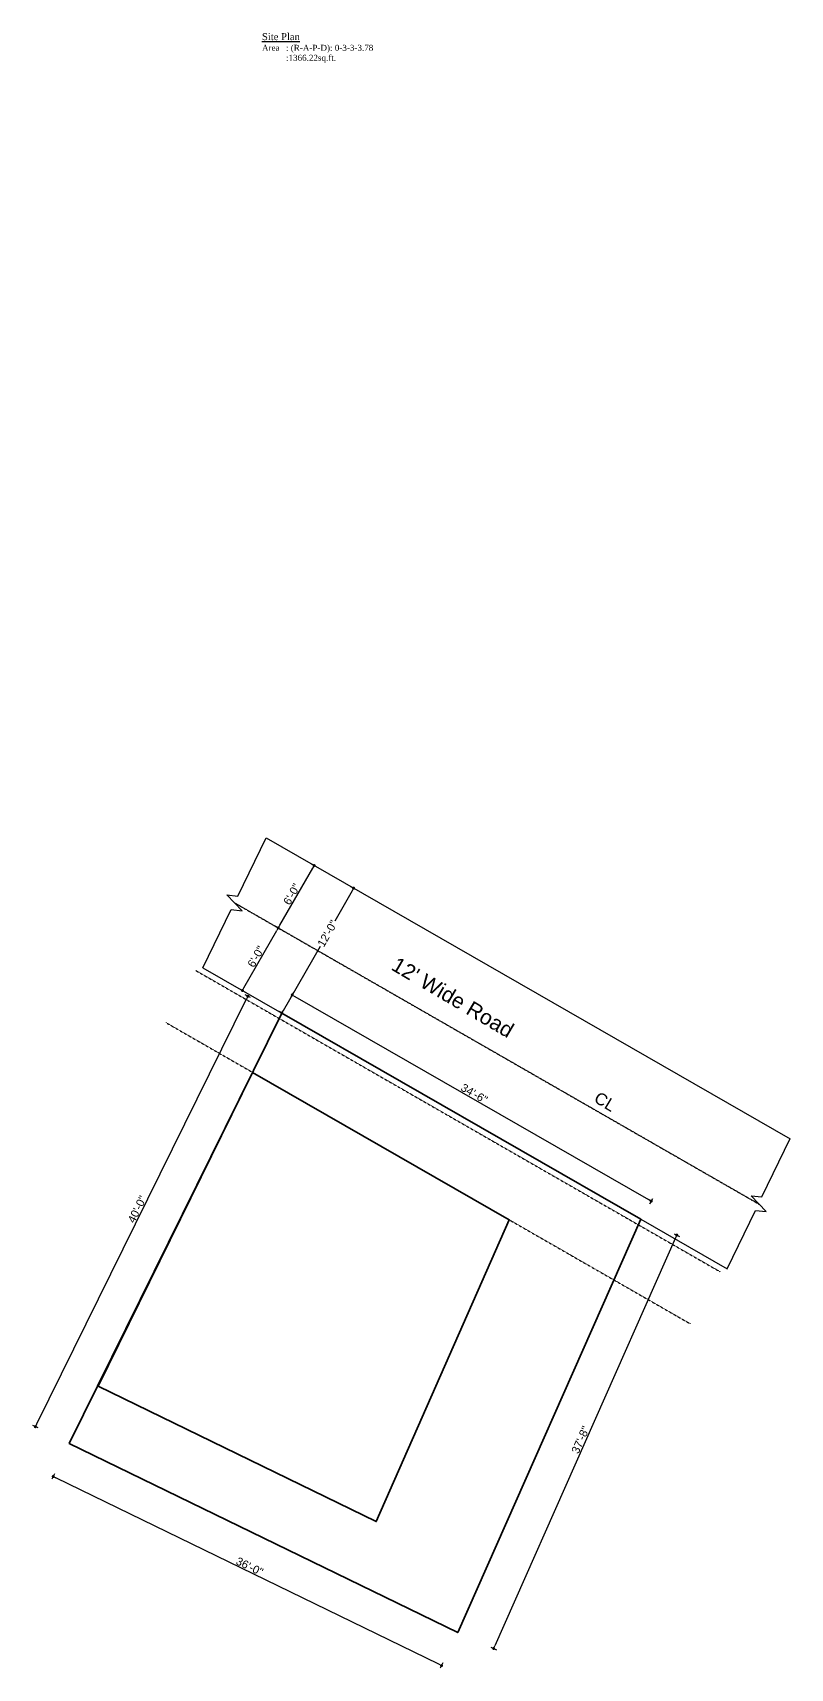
# Model space of a CAD drawing. Header units: inches. Extents: x 115570 to 265311, y 61168 to 314550.
# Drawn here: x 143159 to 143916, y 67853 to 69488 of the extents above; entities that cross this region are included whole.
import ezdxf

# ---------------------------------------------------------------- set-up
doc = ezdxf.new("R2010")
doc.units = ezdxf.units.IN
doc.header["$MEASUREMENT"] = 0
for name, pattern in [('ACAD_ISO08W100', [36, 24, -3, 6, -3]), ('DASHDOT', [1, 0.5, -0.25, 0, -0.25]), ('DOT', [0.25, 0, -0.25])]:
    doc.linetypes.add(name, pattern=pattern)
doc.layers.get('0').update_dxf_attribs({"lineweight": 25})
doc.layers.add('CL', color=4, linetype='ACAD_ISO08W100', transparency=0.5)
for name, color, linetype, lineweight, transparency in [('ROW', 3, 'DASHDOT', 25, 0.45), ('SBL', 2, 'DOT', 25, 0.45), ('site plan line', 5, 'Continuous', 35, 0.45)]:
    doc.layers.add(name, color=color, linetype=linetype, lineweight=lineweight, transparency=transparency)
doc.styles.add('arial.', font='arial.ttf')
doc.styles.get("Standard").update_dxf_attribs({"font": 'arial.ttf'})
doc.dimstyles.new('d_floorplans', dxfattribs={"dimscale": 0, "dimtxt": 8, "dimasz": 3, "dimexe": 3, "dimexo": 3, "dimgap": 1, "dimtad": 1, "dimdec": 0, "dimrnd": 0.25, "dimzin": 3, "dimdsep": 46, "dimlunit": 4, "dimtxsty": 'arial.', "dimblk": 'DOT', "dimcen": 4, "dimdle": 6, "dimclrd": 4, "dimclre": 256, "dimclrt": 7, "dimazin": 0, "dimtfac": 1, "dimtdec": 0, "dimtix": 1, "dimtmove": 2, "dimatfit": 3, "dimfxl": 3, "dimfxlon": 1, "dimtolj": 1, "dimtzin": 0, "dimlwd": -1, "dimlwe": -1, "dimarcsym": 0})

# ---------------------------------------------------------------- blocks, each defined once
blk = doc.blocks.new('_Dot')
at = {"color": 0, "linetype": 'ByBlock', "lineweight": -2}
blk.add_line((-0.5, 0), (-1, 0), dxfattribs=at)
at = {"color": 0, "linetype": 'ByBlock', "const_width": 0.5}
blk.add_lwpolyline([(-0.25, 0, 1), (0.25, 0, 1)], format="xyb", close=True, dxfattribs=at)
blk = doc.blocks.new('*D292')
at = {"color": 4, "transparency": 16777216}
for p, q in [((143478, 68630.5), (143460.6, 68600.2)), ((143409.3, 68510.9), (143446.3, 68575.3))]:
    blk.add_line(p, q, dxfattribs=at)
at = {"transparency": 16777216}
for p, q in [((143479.5, 68633.1), (143476.9, 68634.6)), ((143407.8, 68508.3), (143405.2, 68509.8))]:
    blk.add_line(p, q, dxfattribs=at)
at = {"layer": 'Defpoints', "color": 0, "transparency": 16777216}
for p in [(143479.5, 68633.1), (143479.5, 68633.1), (143407.8, 68508.3)]:
    blk.add_point(p, dxfattribs=at)
at = {"color": 4, "transparency": 16777216, "xscale": 3, "yscale": 3, "zscale": 3}
for p, rotation in [((143479.5, 68633.1), 60.13323200533971), ((143407.8, 68508.3), 240.1332320053397)]:
    blk.add_blockref('_Dot', p, dxfattribs=dict(at, rotation=rotation))
at = {"color": 7, "transparency": 16777216, "insert": (143453.4, 68587.8), "char_height": 8, "attachment_point": 5, "rotation": 60.1332, "style": 'arial.'}
blk.add_mtext('\\A1;12\'-0"', dxfattribs=at)
blk = doc.blocks.new('*D293')
at = {"color": 4, "transparency": 16777216}
blk.add_line((143801.5, 68283.4), (143620.8, 67875.7), dxfattribs=at)
at = {"transparency": 16777216}
for p, q in [((143800, 68287.4), (143805.5, 68285)), ((143616.8, 67874.2), (143622.3, 67871.7))]:
    blk.add_line(p, q, dxfattribs=at)
at = {"layer": 'Defpoints', "color": 0, "transparency": 16777216}
for p in [(143766.8, 68302.1), (143583.6, 67888.9), (143619.6, 67872.9)]:
    blk.add_point(p, dxfattribs=at)
at = {"color": 4, "transparency": 16777216, "xscale": 3, "yscale": 3, "zscale": 3}
for p, rotation in [((143802.8, 68286.2), 66.09446161432011), ((143619.6, 67872.9), 246.0944616143202)]:
    blk.add_blockref('_Dot', p, dxfattribs=dict(at, rotation=rotation))
at = {"color": 7, "transparency": 16777216, "insert": (143706.5, 68081.6), "char_height": 8, "attachment_point": 5, "rotation": 66.0945, "style": 'arial.'}
blk.add_mtext('\\A1;37\'-8"', dxfattribs=at)
blk = doc.blocks.new('*D294')
at = {"transparency": 16777216}
for p, q in [((143180.4, 68047.6), (143177.8, 68042.2)), ((143568.9, 67858.5), (143566.2, 67853.1))]:
    blk.add_line(p, q, dxfattribs=at)
at = {"color": 4, "transparency": 16777216}
blk.add_line((143564.8, 67857.1), (143181.8, 68043.6), dxfattribs=at)
at = {"layer": 'Defpoints', "color": 0, "transparency": 16777216}
for p in [(143195.2, 68077.9), (143179.1, 68044.9), (143583.6, 67888.9)]:
    blk.add_point(p, dxfattribs=at)
at = {"color": 4, "transparency": 16777216, "xscale": 3, "yscale": 3, "zscale": 3}
for p, rotation in [((143179.1, 68044.9), 154.0500135417205), ((143567.5, 67855.8), 334.0500135417205)]:
    blk.add_blockref('_Dot', p, dxfattribs=dict(at, rotation=rotation))
at = {"color": 7, "transparency": 16777216, "insert": (143375.5, 67954.9), "char_height": 8, "attachment_point": 5, "rotation": 334.05, "style": 'arial.'}
blk.add_mtext('\\A1;36\'-0"', dxfattribs=at)
blk = doc.blocks.new('*D295')
at = {"color": 4, "transparency": 16777216}
blk.add_line((143162.6, 68097.4), (143372.5, 68522.4), dxfattribs=at)
at = {"transparency": 16777216}
for p, q in [((143376.5, 68523.7), (143371.1, 68526.4)), ((143163.9, 68093.4), (143158.6, 68096))]:
    blk.add_line(p, q, dxfattribs=at)
at = {"layer": 'Defpoints', "color": 0, "transparency": 16777216}
for p in [(143373.8, 68525), (143407.8, 68508.3), (143195.2, 68077.9)]:
    blk.add_point(p, dxfattribs=at)
at = {"color": 4, "transparency": 16777216, "xscale": 3, "yscale": 3, "zscale": 3}
for p, rotation in [((143373.8, 68525), 63.71077594350535), ((143161.2, 68094.7), 243.7107759435053)]:
    blk.add_blockref('_Dot', p, dxfattribs=dict(at, rotation=rotation))
at = {"color": 7, "transparency": 16777216, "insert": (143263, 68312.1), "char_height": 8, "attachment_point": 5, "rotation": 63.7108, "style": 'arial.'}
blk.add_mtext('\\A1;40\'-0"', dxfattribs=at)
blk = doc.blocks.new('*D296')
at = {"transparency": 16777216}
for p, q in [((143416.7, 68523.8), (143419.7, 68529)), ((143775.7, 68317.6), (143778.7, 68322.8))]:
    blk.add_line(p, q, dxfattribs=at)
at = {"color": 4, "transparency": 16777216}
blk.add_line((143420.8, 68524.9), (143774.6, 68321.7), dxfattribs=at)
at = {"layer": 'Defpoints', "color": 0, "transparency": 16777216}
for p in [(143407.8, 68508.3), (143777.2, 68320.2), (143766.8, 68302.1)]:
    blk.add_point(p, dxfattribs=at)
at = {"color": 4, "transparency": 16777216, "xscale": 3, "yscale": 3, "zscale": 3}
for p, rotation in [((143418.2, 68526.4), 150.1332320053488), ((143777.2, 68320.2), 330.1332320053488)]:
    blk.add_blockref('_Dot', p, dxfattribs=dict(at, rotation=rotation))
at = {"color": 7, "transparency": 16777216, "insert": (143600.2, 68427.7), "char_height": 8, "attachment_point": 5, "rotation": 330.1332, "style": 'arial.'}
blk.add_mtext('\\A1;34\'-6"', dxfattribs=at)
blk = doc.blocks.new('*D297')
at = {"color": 4, "transparency": 16777216}
blk.add_line((143369.8, 68533.5), (143402.7, 68590.8), dxfattribs=at)
at = {"transparency": 16777216}
for p, q in [((143404.2, 68593.4), (143406.8, 68591.9)), ((143368.3, 68530.9), (143370.9, 68529.4))]:
    blk.add_line(p, q, dxfattribs=at)
at = {"layer": 'Defpoints', "color": 0, "transparency": 16777216}
for p in [(143404.2, 68593.4), (143404.2, 68593.4), (143368.3, 68530.9)]:
    blk.add_point(p, dxfattribs=at)
at = {"color": 4, "transparency": 16777216, "xscale": 3, "yscale": 3, "zscale": 3}
for p, rotation in [((143404.2, 68593.4), 60.13323200535263), ((143368.3, 68530.9), 240.1332320053526)]:
    blk.add_blockref('_Dot', p, dxfattribs=dict(at, rotation=rotation))
at = {"color": 7, "transparency": 16777216, "insert": (143381.9, 68564.7), "char_height": 8, "attachment_point": 5, "rotation": 60.1332, "style": 'arial.'}
blk.add_mtext('\\A1;6\'-0"', dxfattribs=at)
blk = doc.blocks.new('*D298')
at = {"color": 4, "transparency": 16777216}
blk.add_line((143405.7, 68596), (143438.6, 68653.2), dxfattribs=at)
at = {"transparency": 16777216}
for p, q in [((143440, 68655.8), (143437.4, 68657.3)), ((143404.2, 68593.4), (143401.6, 68594.9))]:
    blk.add_line(p, q, dxfattribs=at)
at = {"layer": 'Defpoints', "color": 0, "transparency": 16777216}
for p in [(143440, 68655.8), (143440, 68655.8), (143404.2, 68593.4)]:
    blk.add_point(p, dxfattribs=at)
at = {"color": 4, "transparency": 16777216, "xscale": 3, "yscale": 3, "zscale": 3}
for p, rotation in [((143440, 68655.8), 60.13323200535547), ((143404.2, 68593.4), 240.1332320053555)]:
    blk.add_blockref('_Dot', p, dxfattribs=dict(at, rotation=rotation))
at = {"color": 7, "transparency": 16777216, "insert": (143417.7, 68627.1), "char_height": 8, "attachment_point": 5, "rotation": 60.1332, "style": 'arial.'}
blk.add_mtext('\\A1;6\'-0"', dxfattribs=at)

msp = doc.modelspace()

# ---------------------------------------------------------------- linework, layer by layer
for p, q in [((143392.05, 68683.36), (143916.17, 68382.38)), ((143328.89, 68553.57), (143407.78, 68508.27)), ((143766.79, 68302.11), (143853.01, 68252.6))]:
    msp.add_line(p, q)
at = {"linetype": 'Continuous'}
for points in [[(143328.81, 68553.41), (143357.19, 68611.72), (143368.1, 68610.59), (143352.85, 68626.35), (143363.75, 68625.21), (143392.13, 68683.52)], [(143853.01, 68252.6), (143881.38, 68310.91), (143892.29, 68309.77), (143877.04, 68325.53), (143887.95, 68324.4), (143916.32, 68382.71)]]:
    msp.add_lwpolyline(points, dxfattribs=at)
at = {"layer": 'CL', "ltscale": 0.02, "transparency": 33554559}
msp.add_line((143360.47, 68618.47), (143885.11, 68317.19), dxfattribs=at)
at = {"layer": 'ROW', "ltscale": 0.02, "transparency": 33554559}
msp.add_line((143321.63, 68550.83), (143846.27, 68249.55), dxfattribs=at)
at = {"layer": 'SBL', "ltscale": 0.02, "transparency": 33554559}
msp.add_line((143291.75, 68498.79), (143816.39, 68197.52), dxfattribs=at)
at = {"layer": 'site plan line'}
for points in [[(143766.79, 68302.11), (143583.63, 67888.88), (143195.19, 68077.92), (143407.78, 68508.27)], [(143635.24, 68301.54), (143502.17, 67999.79), (143223.91, 68135.21), (143378.49, 68448.98)]]:
    msp.add_lwpolyline(points, close=True, dxfattribs=at)

# ---------------------------------------------------------------- texts
at = {"ltscale": 100, "transparency": 33554687, "insert": (143387.89, 69488.06), "char_height": 6, "attachment_point": 1}
msp.add_mtext_dynamic_manual_height_columns('{\\fTimes New Roman|b0|i0|c0|p18;\\H1.16667x;\\LSite Plan\\P\\H0.85714x;\\lArea^I: (R-A-P-D): 0-3-3-3.78 \\P^I:1366.22sq.ft.}', width=234.2886, gutter_width=148.67, heights=[31.46], dxfattribs=at)
at = {"width": 254.7349, "attachment_point": 1}
for s, insert, char_height, rotation in [("12' Wide Road", (143523.68, 68565.16), 15, 329.48325), ('CL', (143725.08, 68430.41), 12, 328.93008)]:
    msp.add_mtext(s, dxfattribs=dict(at, insert=insert, char_height=char_height, rotation=rotation))

# ---------------------------------------------------------------- dimensions: what is measured, and where the dimension line sits
dim = msp.add_linear_dim(base=(143440.05, 68655.8), p1=(143404.19, 68593.36), p2=(143440.05, 68655.8), angle=240.13323, dimstyle='d_floorplans', override={"dimscale": 1})
dim.commit()
dim.dimension.update_dxf_attribs({"geometry": '*D298', "text_midpoint": (143417.71, 68627.11)})
dim = msp.add_linear_dim(base=(143479.49, 68633.15), p1=(143407.78, 68508.27), p2=(143479.49, 68633.15), angle=60.13323, dimstyle='d_floorplans', override={"dimscale": 1})
dim.commit()
dim.dimension.update_dxf_attribs({"geometry": '*D292', "text_midpoint": (143453.43, 68587.76), "dimtype": 161})
for p1, p2, distance, picture, middle in [((143368.34, 68530.92), (143404.19, 68593.36), 0, '*D297', (143381.85, 68564.67)), ((143195.19, 68077.92), (143407.78, 68508.27), 37.86, '*D295', (143262.98, 68312.12)), ((143407.78, 68508.27), (143766.79, 68302.11), 20.91, '*D296', (143600.23, 68427.73)), ((143766.79, 68302.11), (143583.63, 67888.88), 39.33, '*D293', (143706.52, 68081.62)), ((143583.63, 67888.88), (143195.19, 68077.92), 36.76, '*D294', (143375.55, 67954.92))]:
    dim = msp.add_aligned_dim(p1=p1, p2=p2, distance=distance, dimstyle='d_floorplans', override={"dimscale": 1})
    dim.commit()
    dim.dimension.update_dxf_attribs({"geometry": picture, "text_midpoint": middle})

doc.saveas('drawing.dxf')
